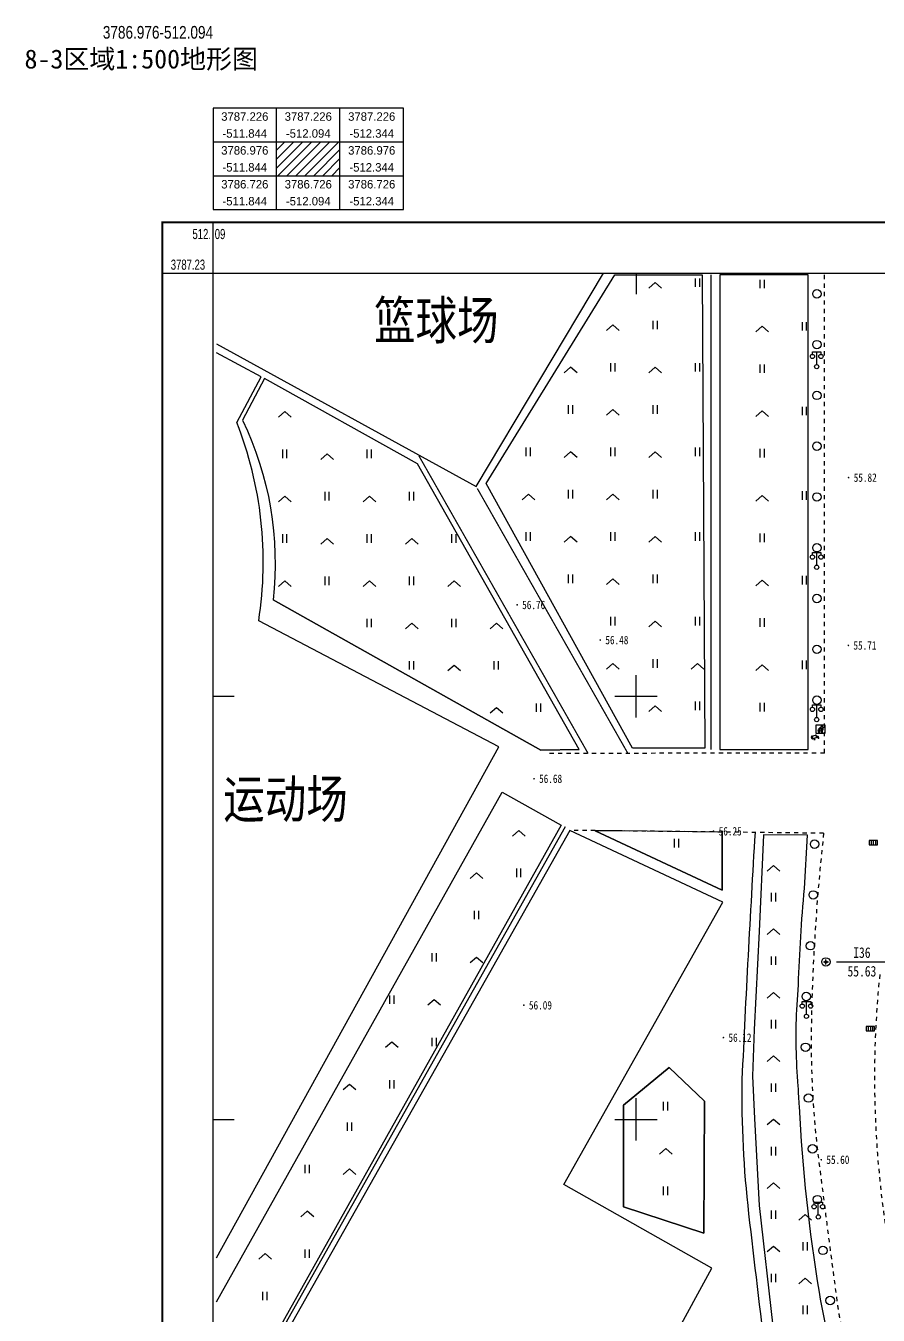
# Model space of a CAD drawing. Extents: x 512072 to 512366, y 3786952 to 3787255.
# Drawn here: x 512071.9 to 512172.6, y 3787102.9 to 3787255.2 of the extents above; entities that cross this region are included whole.
import ezdxf
from ezdxf.enums import TextEntityAlignment as Align

# ---------------------------------------------------------------- set-up
doc = ezdxf.new("R2010")
doc.units = 0
doc.header["$LTSCALE"] = 0.5
doc.header["$PDMODE"] = 34
doc.header["$PDSIZE"] = 0.3
doc.linetypes.add('X3', pattern=[5, 4, -1])
doc.linetypes.add('X6', pattern=[2, 1, -1])
doc.layers.get('0').update_dxf_attribs({"linetype": 'CONTINUOUS'})
for name, color, linetype in [('COMPONENT', 4, 'CONTINUOUS'), ('DLDW', 11, 'CONTINUOUS'), ('DLSS', 4, 'CONTINUOUS'), ('GCD', 1, 'CONTINUOUS'), ('JMD', 6, 'CONTINUOUS'), ('KZD', 1, 'CONTINUOUS'), ('TK', 7, 'CONTINUOUS'), ('ZBTZ', 3, 'CONTINUOUS')]:
    doc.layers.add(name, color=color, linetype=linetype)
doc.styles.add('中等线体', font='')
doc.styles.add('正等线体', font='simhei.ttf')
doc.styles.add('等线体', font='simhei.ttf')
doc.styles.add('细等线体', font='', dxfattribs={"width": 0.8})
doc.styles.add('黑体', font='simhei.ttf')
doc.styles.get('中等线体').set_extended_font_data('FZZhongDengXian-Z07S')
doc.styles.get('细等线体').set_extended_font_data('FZXiDengXian-Z06S')
doc.linetypes.add('444', pattern='A,4.5,[145,AAA.SHX,S=1,R=0,X=0,Y=1],4.5,-0.5,[146,AAA.SHX,S=1,R=0,X=0,Y=0],-0.5', length=10)

# ---------------------------------------------------------------- blocks, each defined once
blk = doc.blocks.new('gcbj0612')
for p, q in [((-0.75, 0.26), (0.16, 0.53)), ((-0.57, -0.34), (0.34, -0.07))]:
    blk.add_line(p, q)
at = {"flags": 128}
for points in [[(-0.73, 0.26), (-0.77, 0.25), (-0.79, 0.23), (-0.81, 0.19), (-0.83, 0.15), (-0.84, 0.1), (-0.84, 0.05), (-0.84, -0.01), (-0.83, -0.07), (-0.81, -0.12), (-0.79, -0.18), (-0.77, -0.23), (-0.74, -0.27), (-0.7, -0.3), (-0.67, -0.33), (-0.63, -0.34), (-0.6, -0.34), (-0.57, -0.34), (-0.54, -0.32), (-0.51, -0.29), (-0.49, -0.25), (-0.48, -0.2), (-0.47, -0.15), (-0.47, -0.1), (-0.48, -0.04), (-0.49, 0.02), (-0.51, 0.07), (-0.54, 0.13), (-0.56, 0.17), (-0.6, 0.21), (-0.63, 0.24), (-0.67, 0.26), (-0.7, 0.27)], [(-0.71, 0.18), (-0.72, 0.17), (-0.75, 0.12), (-0.75, 0.04), (-0.74, -0.06), (-0.7, -0.15), (-0.66, -0.22), (-0.62, -0.25), (-0.6, -0.26), (-0.59, -0.24), (-0.57, -0.2), (-0.56, -0.12), (-0.58, -0.02), (-0.61, 0.08), (-0.66, 0.14), (-0.7, 0.17)]]:
    blk.add_lwpolyline(points, close=True, dxfattribs=at)
blk.add_lwpolyline([(0.3, -0.08), (0.33, -0.07), (0.36, -0.05), (0.38, -0.02), (0.4, 0.02), (0.41, 0.07), (0.42, 0.12), (0.41, 0.18), (0.41, 0.23), (0.39, 0.29), (0.37, 0.35), (0.35, 0.4), (0.32, 0.44), (0.28, 0.48), (0.25, 0.51), (0.21, 0.52), (0.18, 0.53), (0.15, 0.52)], dxfattribs=at)
at = {"extrusion": (0, 0, -1), "flags": 128}
blk.add_lwpolyline([(-0.4, 0.25), (-0.51, 0.28), (-0.61, 0.29), (-0.69, 0.27), (-0.77, 0.2), (-0.81, 0.09), (-0.82, -0.01), (-0.8, -0.06), (-0.76, -0.08), (-0.7, -0.09), (-0.64, -0.09), (-0.59, -0.07), (-0.57, -0.04), (-0.59, -0.01), (-0.63, 0.02), (-0.69, 0.03), (-0.75, 0.03), (-0.79, 0.02), (-0.84, -0.01), (-0.89, -0.1), (-0.91, -0.19), (-0.9, -0.29), (-0.87, -0.38)], dxfattribs=at)
blk.add_lwpolyline([(-0.09, -0.2), (-0.22, -0.54), (0.05, -0.54)], close=True)
blk = doc.blocks.new('gcbj0305')
for points in [[(-1.01, 1.01), (1.01, 1.01), (1.01, -1.01), (-1.01, -1.01)], [(-0.47, 0.01), (-0.39, -0.06), (-0.31, 0.01), (-0.39, 0.09)], [(0.13, 0.3), (0.13, -0.79), (0.15, -0.85), (0.24, -0.85), (0.28, -0.8), (0.28, -0.15), (0.33, -0.15), (0.33, -0.8), (0.36, -0.85), (0.44, -0.85), (0.49, -0.8), (0.49, 0.3), (0.52, 0.3), (0.52, -0.11), (0.55, -0.14), (0.6, -0.14), (0.64, -0.09), (0.64, 0.43), (0.53, 0.54), (0.14, 0.54), (0.03, 0.45), (-0.06, 0.26), (-0.33, 0.26), (-0.36, 0.24), (-0.36, 0.18), (-0.34, 0.15), (-0.01, 0.14), (0.11, 0.31)], [(-0.4, -0.13), (-0.31, -0.2), (-0.25, -0.13), (-0.33, -0.06)], [(-0.4, -0.25), (-0.3, -0.25), (-0.3, -0.35), (-0.4, -0.35)]]:
    blk.add_lwpolyline(points, close=True)
blk.add_lwpolyline([(-0.6, -0.18), (-0.47, -0.82), (-0.21, -0.82), (-0.09, -0.16)])
blk.add_circle((0.3, 0.72), 0.128)
blk = doc.blocks.new('gcbj0104')
for p, q in [((-0.5, 0.5), (-0.5, -0.5)), ((0, 0.5), (0, -0.5)), ((0.5, 0.5), (0.5, -0.5))]:
    blk.add_line(p, q)
blk.add_lwpolyline([(-1, 0.5), (-1, -0.5), (1, -0.5), (1, 0.5)], close=True)
blk = doc.blocks.new('gc121')
for p, q in [((-0.5, -1), (-0.5, 1)), ((0.5, -1), (0.5, 1))]:
    blk.add_line(p, q)
blk = doc.blocks.new('gc211')
for p, q in [((0, 0), (-1.5, -1.32)), ((1.5, -1.32), (0, 0))]:
    blk.add_line(p, q)
blk = doc.blocks.new('gcbj0402')
blk.add_circle((0, 0), 1)
blk = doc.blocks.new('gcbj0118')
for p, q in [((-1, 2.9), (-1, 3.5)), ((-1, 3.5), (1, 3.5)), ((0, 0.5), (0, 3.5)), ((1, 3.5), (1, 2.9))]:
    blk.add_line(p, q)
for centre in [(-1, 2.4), (0, 0), (1, 2.4)]:
    blk.add_circle(centre, 0.5)
blk = doc.blocks.new('ac50tk')
for p, q in [((45, 539), (0, 539)), ((0, 539), (0, 515)), ((15, 515), (15, 539)), ((30, 515), (30, 539)), ((45, 515), (45, 539)), ((0, 531), (45, 531)), ((0, 523), (45, 523)), ((0, 515), (45, 515)), ((0, -12), (0, 512)), ((-12, 500), (512, 500)), ((100, 500), (100, 495)), ((100, 395), (100, 405)), ((0, 400), (5, 400)), ((95, 400), (105, 400)), ((100, 295), (100, 305)), ((0, 300), (5, 300)), ((95, 300), (105, 300))]:
    blk.add_line(p, q)
at = {"color": 0}
for p, q in [((15, 524.79), (21.21, 531)), ((15, 526.91), (19.09, 531)), ((15, 529.04), (16.96, 531)), ((15.33, 523), (23.33, 531)), ((17.45, 523), (25.45, 531)), ((19.57, 523), (27.57, 531)), ((21.69, 523), (29.69, 531)), ((23.81, 523), (30, 529.19)), ((25.94, 523), (30, 527.06)), ((28.06, 523), (30, 524.94))]:
    blk.add_line(p, q, dxfattribs=at)
blk.add_lwpolyline([(-12, -12, 0.5, 0.5, 0), (-12, 512, 0.5, 0.5, 0), (512, 512, 0.5, 0.5, 0), (512, -12, 0.5, 0.5, 0)], format="xyseb", close=True)
blk = doc.blocks.new('GC200')
at = {"linetype": 'Continuous', "const_width": 0.2, "flags": 128}
blk.add_lwpolyline([(-0.1, 0, 1), (0.1, 0, 1)], format="xyb", close=True, dxfattribs=at)
blk = doc.blocks.new('gc257')
blk.add_circle((0, 0), 1)
blk.add_point((0, 0))

msp = doc.modelspace()

# ---------------------------------------------------------------- linework, layer by layer
at = {"linetype": 'Continuous'}
for p, q in [((512100.08, 3787213.54), (512097.48, 3787208.62)), ((512118.17, 3787203.48), (512100.08, 3787213.54)), ((512137.28, 3787169.72), (512118.17, 3787203.48)), ((512132.75, 3787169.65, 55.65), (512101.09, 3787187.39, 55.71)), ((512127.79, 3787170.03), (512099.39, 3787184.93)), ((512137.28, 3787169.72), (512132.75, 3787169.65, 55.65)), ((512154.15, 3787153.09), (512139.15, 3787160.09)), ((512154.15, 3787160.09), (512154.15, 3787153.09)), ((512142.5, 3787127.69), (512147.89, 3787132.16)), ((512147.89, 3787132.16), (512152.07, 3787128.18)), ((512142.5, 3787115.69), (512142.5, 3787127.69)), ((512152.07, 3787128.18), (512152.01, 3787112.57)), ((512152.01, 3787112.57), (512142.5, 3787115.69))]:
    msp.add_line(p, q, dxfattribs=at)
at = {"layer": 'DLDW', "linetype": 'Continuous', "elevation": 55.71, "flags": 128}
msp.add_lwpolyline([(512094.39, 3787217.66), (512125.09, 3787200.79), (512140.16, 3787226)], dxfattribs=at)
at = {"layer": 'DLDW', "linetype": 'Continuous', "flags": 128}
msp.add_lwpolyline([(512094.39, 3787109.66), (512127.79, 3787170.03), (512099.39, 3787184.93, 0.13361), (512096.8, 3787208.36), (512099.69, 3787213.75), (512094.39, 3787216.6)], format="xyb", dxfattribs=at)
msp.add_lwpolyline([(512094.39, 3787070.91), (512105.3, 3787064.91), (512160.64, 3787034.46), (512171.42, 3787055.25), (512135.31, 3787076.06), (512152.94, 3787108.45), (512135.45, 3787118.32), (512154.26, 3787151.66), (512136.16, 3787160.16), (512094.39, 3787086.18)], dxfattribs=at)
at = {"layer": 'DLSS', "linetype": 'X6', "elevation": 55.71, "flags": 128}
for points in [[(512166.27, 3787169.28), (512166.27, 3787226)], [(512166.27, 3787169.28), (512133.45, 3787169.25)]]:
    msp.add_lwpolyline(points, dxfattribs=at)
at = {"layer": 'DLSS', "linetype": 'X3', "const_width": 0.15, "elevation": 55.71, "flags": 128}
for points in [[(512138.32, 3787169.25), (512118.32, 3787204.42)], [(512143.02, 3787169.26), (512125.23, 3787200.55)]]:
    msp.add_lwpolyline(points, dxfattribs=at)
at = {"layer": 'DLSS', "linetype": 'X6', "flags": 128}
msp.add_lwpolyline([(512166.16, 3787159.82), (512136.16, 3787160.16)], dxfattribs=at)
for points in [[(512166.16, 3787159.82, 0.023119), (512164.7, 3787137.05, 0.035023), (512165.56, 3787121.26, 0.002163), (512167.79, 3787104.1, 0.018965), (512168.12, 3787102.16, 0.011786), (512170.27, 3787093.1, 0.016317), (512172.19, 3787086.65, 0.011428), (512174.6, 3787079.93, 0.013932), (512176.85, 3787074.53, 0.012656), (512179.89, 3787068.2, 0.008712), (512184.7, 3787059.2, 0.010278), (512188.55, 3787052.61, 0.014488), (512191.51, 3787048.07, 0.027015), (512196.18, 3787042.09, 0.020977), (512202.89, 3787034.99, 0.005651), (512203.54, 3787034.37, 0.000776), (512208.31, 3787029.94, 0.02537), (512217.09, 3787022.63, 0.022515), (512229.51, 3787014.12)], [(512175.08, 3787104.86, -0.013946), (512173.81, 3787111.43, -0.013946), (512172.91, 3787118.06, -0.026271), (512172.21, 3787130.65, -0.026271), (512172.84, 3787143.23)]]:
    msp.add_lwpolyline(points, format="xyb", dxfattribs=at)
at = {"layer": 'JMD', "linetype": '444'}
msp.add_line((512152.82, 3787225.81, 55.71), (512152.82, 3787169.72, 55.71), dxfattribs=at)
at = {"layer": 'JMD', "linetype": '444', "flags": 128}
msp.add_lwpolyline([(512135.6, 3787160.59), (512094.39, 3787087.46)], dxfattribs=at)
msp.add_lwpolyline([(512158.05, 3787159.91, 0.003349), (512156.5, 3787130.72, 0.032206), (512157.29, 3787114.87, 0.002156), (512159.34, 3787097.69, 0.019951), (512159.65, 3787095.84, 0.013553), (512162.03, 3787085.67, 0.024999), (512163.74, 3787080.27, 0.002775), (512165.59, 3787075.41, 0.001871), (512168.39, 3787068.22, 0.002762), (512170.7, 3787062.45, 0.003325), (512172.68, 3787057.69, 0.043409), (512175.42, 3787052.52, 0.01928), (512182.98, 3787041.75, 0.016907), (512184.69, 3787039.66, 0.003123), (512194.36, 3787028.74, 0.057894), (512204.4, 3787019.55, 0.039524), (512221.37, 3787008.58)], format="xyb", dxfattribs=at)
at = {"layer": 'KZD', "linetype": 'Continuous'}
msp.add_line((512167.68, 3787144.61, 55.63), (512173.68, 3787144.61, 55.63), dxfattribs=at)
at = {"layer": 'ZBTZ', "linetype": 'Continuous', "flags": 128}
for points in [[(512152.1, 3787169.88), (512143.55, 3787169.88), (512126.26, 3787201.14), (512141.5, 3787225.81), (512151.79, 3787225.81)], [(512164.33, 3787225.81), (512153.9, 3787225.81), (512153.9, 3787169.72), (512164.33, 3787169.72)], [(512154.15, 3787159.96), (512142.33, 3787160.09), (512139.15, 3787160.09), (512154.15, 3787153.09)], [(512152.07, 3787128.18), (512147.89, 3787132.16), (512142.5, 3787127.69), (512142.5, 3787115.69), (512152.01, 3787112.57)]]:
    msp.add_lwpolyline(points, close=True, dxfattribs=at)
at = {"layer": 'ZBTZ', "linetype": 'Continuous', "elevation": 55.65, "flags": 128}
msp.add_lwpolyline([(512132.75, 3787169.65), (512137.28, 3787169.72), (512118.17, 3787203.48), (512100.08, 3787213.54), (512097.48, 3787208.62, -0.141248), (512101.09, 3787187.39)], format="xyb", close=True, dxfattribs=at)
at = {"layer": 'ZBTZ', "linetype": 'Continuous', "flags": 128}
msp.add_lwpolyline([(512094.39, 3787104.47), (512128.15, 3787164.68), (512135.13, 3787160.77), (512094.39, 3787088.11)], dxfattribs=at)
msp.add_lwpolyline([(512172.39, 3787080.68, -0.045473), (512165.66, 3787105.58, -0.028103), (512163.3, 3787127.54, -0.005252), (512163.16, 3787129.94, -0.034648), (512162.99, 3787138.97), (512163.17, 3787141.9, -0.012633), (512163.88, 3787153.28), (512164.25, 3787159.59), (512159.07, 3787159.65), (512158.54, 3787148.23), (512157.94, 3787136.64), (512157.74, 3787131.13), (512157.98, 3787126.13), (512158.52, 3787115.85), (512160.15, 3787101.58)], format="xyb", dxfattribs=at)

# ---------------------------------------------------------------- block references
at = {"layer": 'COMPONENT', "linetype": 'Continuous', "xscale": 0.5, "yscale": 0.5}
for name, p in [('gcbj0402', (512165.37, 3787223.55)), ('gcbj0402', (512165.37, 3787217.55)), ('gcbj0118', (512165.34, 3787214.95)), ('gcbj0402', (512165.37, 3787211.55)), ('gcbj0402', (512165.37, 3787205.55)), ('gcbj0402', (512165.37, 3787199.55)), ('gcbj0118', (512165.34, 3787191.25)), ('gcbj0402', (512165.37, 3787193.55)), ('gcbj0402', (512165.37, 3787187.55)), ('gcbj0402', (512165.37, 3787181.55)), ('gcbj0402', (512165.37, 3787175.55)), ('gcbj0118', (512165.34, 3787173.25)), ('gcbj0612', (512165.12, 3787171.15, 55.84)), ('gcbj0305', (512165.79, 3787172.11, 55.82)), ('gcbj0402', (512165.09, 3787158.53)), ('gcbj0104', (512172.02, 3787158.71, 55.53)), ('gcbj0402', (512164.93, 3787152.53)), ('gcbj0402', (512164.59, 3787146.53)), ('gcbj0402', (512164.11, 3787140.53)), ('gcbj0118', (512164.13, 3787138.19)), ('gcbj0104', (512171.68, 3787136.74)), ('gcbj0402', (512164.01, 3787134.53)), ('gcbj0402', (512164.37, 3787128.53)), ('gcbj0402', (512164.84, 3787122.53)), ('gcbj0402', (512165.42, 3787116.53)), ('gcbj0118', (512165.53, 3787114.49)), ('gcbj0402', (512166.08, 3787110.53)), ('gcbj0402', (512166.93, 3787104.62))]:
    msp.add_blockref(name, p, dxfattribs=at)
at = {"layer": 'GCD', "linetype": 'Continuous'}
ref = msp.add_blockref('GC200', (512169.11, 3787201.84, 55.82), dxfattribs=dict(at, xscale=0.5, yscale=0.5, zscale=0.5))
ref.add_attrib('height', '55.82', dxfattribs={"linetype": 'Continuous', "height": 1, "style": '正等线体', "width": 0.8}).set_placement((512169.71, 3787201.84, 55.82), align=Align.MIDDLE_LEFT)
ref = msp.add_blockref('GC200', (512129.93, 3787186.8, 56.76), dxfattribs=dict(at, xscale=0.5, yscale=0.5, zscale=0.5))
ref.add_attrib('height', '56.76', dxfattribs={"linetype": 'Continuous', "height": 1, "style": '正等线体', "width": 0.8}).set_placement((512130.53, 3787186.8, 56.76), align=Align.MIDDLE_LEFT)
ref = msp.add_blockref('GC200', (512139.76, 3787182.65, 56.48), dxfattribs=dict(at, xscale=0.5, yscale=0.5, zscale=0.5))
ref.add_attrib('height', '56.48', dxfattribs={"linetype": 'Continuous', "height": 1, "style": '正等线体', "width": 0.8}).set_placement((512140.36, 3787182.65, 56.48), align=Align.MIDDLE_LEFT)
ref = msp.add_blockref('GC200', (512169.08, 3787182.01, 55.71), dxfattribs=dict(at, xscale=0.5, yscale=0.5, zscale=0.5))
ref.add_attrib('height', '55.71', dxfattribs={"linetype": 'Continuous', "height": 1, "style": '正等线体', "width": 0.8}).set_placement((512169.68, 3787182.01, 55.71), align=Align.MIDDLE_LEFT)
ref = msp.add_blockref('GC200', (512131.93, 3787166.26, 56.68), dxfattribs=dict(at, xscale=0.5, yscale=0.5, zscale=0.5))
ref.add_attrib('height', '56.68', dxfattribs={"linetype": 'Continuous', "height": 1, "style": '正等线体', "width": 0.8}).set_placement((512132.53, 3787166.26, 56.68), align=Align.MIDDLE_LEFT)
ref = msp.add_blockref('GC200', (512153.15, 3787160.06, 56.25), dxfattribs=dict(at, xscale=0.5, yscale=0.5, zscale=0.5))
ref.add_attrib('height', '56.25', dxfattribs={"linetype": 'Continuous', "height": 1, "style": '正等线体', "width": 0.8}).set_placement((512153.75, 3787160.06, 56.25), align=Align.MIDDLE_LEFT)
ref = msp.add_blockref('GC200', (512130.73, 3787139.5, 56.09), dxfattribs=dict(at, xscale=0.5, yscale=0.5, zscale=0.5))
ref.add_attrib('height', '56.09', dxfattribs={"linetype": 'Continuous', "height": 1, "style": '正等线体', "width": 0.8}).set_placement((512131.33, 3787139.5, 56.09), align=Align.MIDDLE_LEFT)
ref = msp.add_blockref('GC200', (512154.31, 3787135.67, 56.12), dxfattribs=dict(at, xscale=0.5, yscale=0.5, zscale=0.5))
ref.add_attrib('height', '56.12', dxfattribs={"linetype": 'Continuous', "height": 1, "style": '正等线体', "width": 0.8}).set_placement((512154.91, 3787135.67, 56.12), align=Align.MIDDLE_LEFT)
ref = msp.add_blockref('GC200', (512165.88, 3787121.25, 55.6), dxfattribs=dict(at, xscale=0.5, yscale=0.5, zscale=0.5))
ref.add_attrib('height', '55.60', dxfattribs={"linetype": 'Continuous', "height": 1, "style": '正等线体', "width": 0.8}).set_placement((512166.48, 3787121.25, 55.6), align=Align.MIDDLE_LEFT)
at = {"layer": 'KZD', "linetype": 'Continuous', "xscale": 0.5, "yscale": 0.5}
msp.add_blockref('gc257', (512166.43, 3787144.61, 55.63), dxfattribs=at)
at = {"layer": 'TK', "linetype": 'Continuous', "xscale": 0.5, "yscale": 0.5}
msp.add_blockref('ac50tk', (512094, 3786976), dxfattribs=at)
at = {"layer": 'ZBTZ', "linetype": 'Continuous', "xscale": 0.5, "yscale": 0.5}
for name, p in [('gc211', (512146.26, 3787224.88)), ('gc121', (512151.26, 3787224.88)), ('gc121', (512158.9, 3787224.72)), ('gc121', (512146.26, 3787219.88)), ('gc121', (512163.9, 3787219.72)), ('gc211', (512141.26, 3787219.88)), ('gc211', (512158.9, 3787219.72)), ('gc211', (512136.26, 3787214.88)), ('gc121', (512141.26, 3787214.88)), ('gc211', (512146.26, 3787214.88)), ('gc121', (512151.26, 3787214.88)), ('gc121', (512158.9, 3787214.72)), ('gc211', (512102.48, 3787209.65)), ('gc121', (512136.26, 3787209.88)), ('gc211', (512141.26, 3787209.88)), ('gc121', (512146.26, 3787209.88)), ('gc211', (512158.9, 3787209.72)), ('gc121', (512163.9, 3787209.72)), ('gc121', (512102.48, 3787204.65)), ('gc121', (512112.48, 3787204.65)), ('gc121', (512131.26, 3787204.88)), ('gc211', (512136.26, 3787204.88)), ('gc121', (512141.26, 3787204.88)), ('gc211', (512146.26, 3787204.88)), ('gc121', (512151.26, 3787204.88)), ('gc121', (512158.9, 3787204.72)), ('gc211', (512107.48, 3787204.65)), ('gc121', (512136.26, 3787199.88)), ('gc121', (512146.26, 3787199.88)), ('gc211', (512102.48, 3787199.65)), ('gc121', (512107.48, 3787199.65)), ('gc211', (512112.48, 3787199.65)), ('gc121', (512117.48, 3787199.65)), ('gc211', (512131.26, 3787199.88)), ('gc211', (512141.26, 3787199.88)), ('gc211', (512158.9, 3787199.72)), ('gc121', (512163.9, 3787199.72)), ('gc121', (512102.48, 3787194.65)), ('gc211', (512107.48, 3787194.65)), ('gc121', (512112.48, 3787194.65)), ('gc211', (512117.48, 3787194.65)), ('gc121', (512122.48, 3787194.65)), ('gc121', (512131.26, 3787194.88)), ('gc211', (512136.26, 3787194.88)), ('gc121', (512141.26, 3787194.88)), ('gc211', (512146.26, 3787194.88)), ('gc121', (512151.26, 3787194.88)), ('gc121', (512158.9, 3787194.72)), ('gc211', (512102.48, 3787189.65)), ('gc121', (512107.48, 3787189.65)), ('gc211', (512112.48, 3787189.65)), ('gc121', (512117.48, 3787189.65)), ('gc211', (512122.48, 3787189.65)), ('gc121', (512136.26, 3787189.88)), ('gc211', (512141.26, 3787189.88)), ('gc121', (512146.26, 3787189.88)), ('gc211', (512158.9, 3787189.72)), ('gc121', (512163.9, 3787189.72)), ('gc121', (512112.48, 3787184.65)), ('gc121', (512122.48, 3787184.65)), ('gc121', (512141.26, 3787184.88)), ('gc121', (512151.26, 3787184.88)), ('gc121', (512158.9, 3787184.72)), ('gc211', (512117.48, 3787184.65)), ('gc211', (512127.48, 3787184.65)), ('gc211', (512146.26, 3787184.88)), ('gc121', (512117.48, 3787179.65)), ('gc211', (512122.48, 3787179.65)), ('gc121', (512127.48, 3787179.65)), ('gc211', (512141.26, 3787179.88)), ('gc121', (512146.26, 3787179.88)), ('gc211', (512151.26, 3787179.88)), ('gc211', (512158.9, 3787179.72)), ('gc121', (512163.9, 3787179.72)), ('gc211', (512127.48, 3787174.65)), ('gc121', (512132.48, 3787174.65)), ('gc211', (512146.26, 3787174.88)), ('gc121', (512151.26, 3787174.88)), ('gc121', (512158.9, 3787174.72)), ('gc211', (512130.14, 3787160.15)), ('gc121', (512148.79, 3787158.64)), ('gc211', (512125.14, 3787155.15)), ('gc121', (512130.14, 3787155.15)), ('gc211', (512160.24, 3787156.01)), ('gc121', (512160.24, 3787152.26)), ('gc121', (512125.14, 3787150.15)), ('gc211', (512160.24, 3787148.51)), ('gc121', (512120.14, 3787145.15)), ('gc211', (512125.14, 3787145.15)), ('gc121', (512160.24, 3787144.76)), ('gc211', (512160.24, 3787141.01)), ('gc121', (512115.14, 3787140.15)), ('gc211', (512120.14, 3787140.15)), ('gc121', (512160.24, 3787137.26)), ('gc211', (512115.14, 3787135.15)), ('gc121', (512120.14, 3787135.15)), ('gc211', (512160.24, 3787133.51)), ('gc121', (512115.14, 3787130.15)), ('gc121', (512160.24, 3787129.76)), ('gc211', (512110.14, 3787130.15)), ('gc121', (512147.5, 3787127.57)), ('gc121', (512110.14, 3787125.15)), ('gc211', (512160.24, 3787126.01)), ('gc211', (512147.5, 3787122.57)), ('gc121', (512160.24, 3787122.26)), ('gc121', (512105.14, 3787120.15)), ('gc211', (512110.14, 3787120.15)), ('gc121', (512147.5, 3787117.57)), ('gc211', (512160.24, 3787118.51)), ('gc211', (512105.14, 3787115.15)), ('gc121', (512160.24, 3787114.76)), ('gc211', (512163.99, 3787114.76)), ('gc121', (512105.14, 3787110.15)), ('gc211', (512160.24, 3787111.01)), ('gc121', (512163.99, 3787111.01)), ('gc211', (512100.14, 3787110.15)), ('gc121', (512160.24, 3787107.26)), ('gc211', (512163.99, 3787107.26)), ('gc121', (512100.14, 3787105.15)), ('gc121', (512163.99, 3787103.51))]:
    msp.add_blockref(name, p, dxfattribs=at)

# ---------------------------------------------------------------- texts
at = {"layer": 'JMD', "linetype": 'Continuous', "style": '等线体', "width": 0.8}
for s, p in [('篮球场', (512120.38, 3787220.52)), ('运动场', (512102.56, 3787163.91))]:
    msp.add_text(s, height=4.5, dxfattribs=at).set_placement(p, align=Align.MIDDLE)
at = {"layer": 'KZD', "linetype": 'Continuous', "style": '正等线体', "width": 0.8}
for s, p in [('I36', (512170.68, 3787145.71, 55.63)), ('55.63', (512170.68, 3787143.51, 55.63))]:
    msp.add_text(s, height=1.25, dxfattribs=at).set_placement(p, align=Align.MIDDLE)
at = {"layer": 'TK', "linetype": 'Continuous', "style": '中等线体', "width": 0.8}
msp.add_text('3786.976-512.094', height=1.5, dxfattribs=at).set_placement((512094, 3787253.25), align=Align.BOTTOM_RIGHT)
at = {"layer": 'TK', "linetype": 'Continuous', "style": '黑体'}
msp.add_text('8-3区域1:500地形图', height=2.25, dxfattribs=at).set_placement((512085.51, 3787249.5), align=Align.BOTTOM_CENTER)
at = {"layer": 'TK', "linetype": 'Continuous', "style": '细等线体'}
for s, p in [('3787.226', (512097.75, 3787244.5)), ('3787.226', (512105.25, 3787244.5)), ('3787.226', (512112.75, 3787244.5)), ('-511.844', (512097.75, 3787242.5)), ('-512.094', (512105.25, 3787242.5)), ('-512.344', (512112.75, 3787242.5)), ('3786.976', (512097.75, 3787240.5)), ('3786.976', (512112.75, 3787240.5)), ('-511.844', (512097.75, 3787238.5)), ('-512.344', (512112.75, 3787238.5)), ('3786.726', (512097.75, 3787236.5)), ('3786.726', (512105.25, 3787236.5)), ('3786.726', (512112.75, 3787236.5)), ('-511.844', (512097.75, 3787234.5)), ('-512.094', (512105.25, 3787234.5)), ('-512.344', (512112.75, 3787234.5))]:
    msp.add_text(s, height=1, dxfattribs=at).set_placement(p, align=Align.MIDDLE)
at = {"layer": 'TK', "linetype": 'Continuous', "style": '中等线体', "width": 0.7}
msp.add_text('512.', height=1.2, dxfattribs=at).set_placement((512093.75, 3787230.62), align=Align.MIDDLE_RIGHT)
for s, p in [('09', (512094.2, 3787230.62)), ('3787.23', (512089, 3787227))]:
    msp.add_text(s, height=1.2, dxfattribs=at).set_placement(p, align=Align.MIDDLE_LEFT)

doc.saveas('drawing.dxf')
